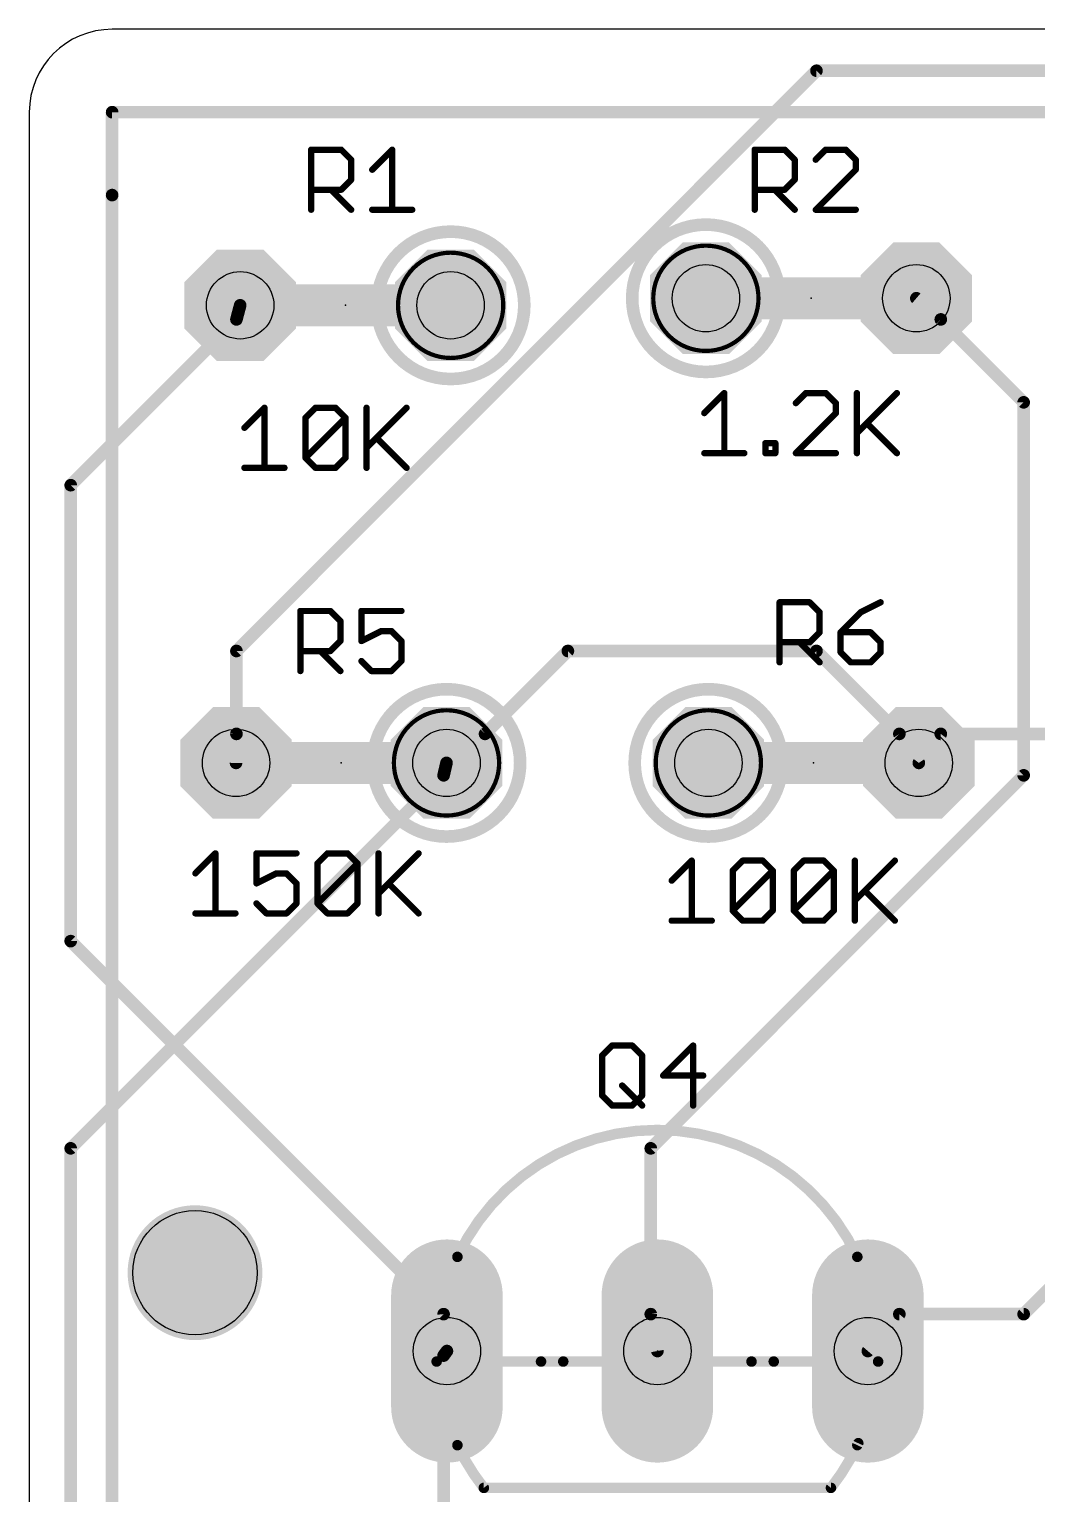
# Model space of a CAD drawing. Extents: x 0 to 63.2, y -3 to 36.
# Drawn here: x 0 to 12.16, y 12.33 to 30 of the extents above; entities that cross this region are included whole.
import ezdxf

# ---------------------------------------------------------------- set-up
doc = ezdxf.new("R2010")
doc.units = 0
for name, color, linetype in [('1', 22, 'CONTINUOUS'), ('16', 175, 'CONTINUOUS'), ('17', 82, 'CONTINUOUS'), ('20', 7, 'CONTINUOUS'), ('21', 253, 'CONTINUOUS'), ('23', 7, 'CONTINUOUS'), ('25', 253, 'CONTINUOUS'), ('29', 253, 'CONTINUOUS'), ('30', 253, 'CONTINUOUS'), ('44', 253, 'CONTINUOUS'), ('51', 253, 'CONTINUOUS')]:
    doc.layers.add(name, color=color, linetype=linetype)

# ---------------------------------------------------------------- blocks, each defined once
blk = doc.blocks.new('LONGP100')
at = {"const_width": 1}
blk.add_lwpolyline([(-0.5, 0), (0.5, 0)], dxfattribs=at)
at = {"const_width": 0.5}
for points in [[(-0.5, 0.25, 1), (-0.5, -0.25)], [(0.5, -0.25, 1), (0.5, 0.25)]]:
    blk.add_lwpolyline(points, format="xyb", dxfattribs=at)
blk = doc.blocks.new('OCTAGONP')
at = {"const_width": 0.5}
blk.add_lwpolyline([(-0.25, -0.1036), (-0.25, 0.1036), (-0.1036, 0.25), (0.1036, 0.25), (0.25, 0.1036), (0.25, -0.1036), (0.1036, -0.25), (-0.1036, -0.25), (-0.25, -0.1036), (-0.25, 0.1036)], dxfattribs=at)

msp = doc.modelspace()

# ---------------------------------------------------------------- linework, layer by layer
at = {"layer": '1', "const_width": 0.1524}
for points in [[(9.5, 29.5), (2.5, 22.5)], [(31, 29.5), (9.5, 29.5)], [(50, 29), (1, 29)], [(1, 29), (1, 1)], [(2.5, 26.5), (2.545, 26.67)], [(11, 26.5), (10.705, 26.755)], [(0.5, 24.5), (2.5, 26.5)], [(11, 26.5), (12, 25.5)], [(12, 25.5), (12, 21)], [(0.5, 19), (0.5, 24.5)], [(2.5, 22.5), (2.5, 21.5)], [(6.5, 22.5), (5.5, 21.5)], [(9.5, 22.5), (6.5, 22.5)], [(10.5, 21.5), (9.5, 22.5)], [(2.5, 21.5), (2.495, 21.15)], [(5.5, 21.5), (5.035, 21.15)], [(10.5, 21.5), (10.735, 21.15)], [(12, 21), (7.5, 16.5)], [(5, 14.5), (0.5, 19)], [(7.5, 16.5), (7.5, 14.5)], [(13.5, 16), (12, 14.5)], [(5, 14.5), (5.04, 14.055)], [(7.5, 14.5), (7.58, 14.055)], [(10.5, 14.5), (10.12, 14.055)], [(12, 14.5), (10.5, 14.5)], [(5, 14), (5.04, 14.055)], [(5, 2.5), (5, 14)]]:
    msp.add_lwpolyline(points, dxfattribs=at)
at = {"layer": '1', "const_width": 0.0762}
for points in [[(9.5, 29.5381, 1), (9.5, 29.4619)], [(9.5269, 29.4731, 1), (9.4731, 29.5269)], [(1, 29.0381, 1), (1, 28.9619)], [(1.0381, 29, 1), (0.9619, 29)], [(2.5818, 26.6603, 1), (2.5082, 26.6797)], [(10.7299, 26.7838, 1), (10.6801, 26.7262)], [(2.4632, 26.5097, 1), (2.5368, 26.4903)], [(2.5269, 26.4731, 1), (2.4731, 26.5269)], [(11.0269, 26.5269, 1), (10.9731, 26.4731)], [(10.9751, 26.4712, 1), (11.0249, 26.5288)], [(12.0381, 25.5, 1), (11.9619, 25.5)], [(11.9731, 25.4731, 1), (12.0269, 25.5269)], [(0.5381, 24.5, 1), (0.4619, 24.5)], [(0.4731, 24.5269, 1), (0.5269, 24.4731)], [(2.5381, 22.5, 1), (2.4619, 22.5)], [(2.4731, 22.5269, 1), (2.5269, 22.4731)], [(6.5, 22.5381, 1), (6.5, 22.4619)], [(6.5269, 22.4731, 1), (6.4731, 22.5269)], [(9.5269, 22.5269, 1), (9.4731, 22.4731)], [(9.5, 22.4619, 1), (9.5, 22.5381)], [(2.5381, 21.4995, 1), (2.4619, 21.5005)], [(5.4731, 21.5269, 1), (5.5269, 21.4731)], [(5.5229, 21.4696, 1), (5.4771, 21.5304)], [(10.5316, 21.5212, 1), (10.4684, 21.4788)], [(10.4731, 21.4731, 1), (10.5269, 21.5269)], [(2.4619, 21.5, 1), (2.5381, 21.5)], [(5.0121, 21.1804, 1), (5.0579, 21.1196)], [(10.7034, 21.1288, 1), (10.7666, 21.1712)], [(2.4569, 21.1505, 1), (2.5331, 21.1495)], [(11.9619, 21, 1), (12.0381, 21)], [(12.0269, 20.9731, 1), (11.9731, 21.0269)], [(0.4619, 19, 1), (0.5381, 19)], [(0.5269, 19.0269, 1), (0.4731, 18.9731)], [(7.5381, 16.5, 1), (7.4619, 16.5)], [(7.4731, 16.5269, 1), (7.5269, 16.4731)], [(5.0379, 14.5034, 1), (4.9621, 14.4966)], [(4.9731, 14.4731, 1), (5.0269, 14.5269)], [(7.5375, 14.5067, 1), (7.4625, 14.4933)], [(7.4619, 14.5, 1), (7.5381, 14.5)], [(10.5, 14.5381, 1), (10.5, 14.4619)], [(10.529, 14.4753, 1), (10.471, 14.5247)], [(11.9731, 14.5269, 1), (12.0269, 14.4731)], [(12, 14.4619, 1), (12, 14.5381)], [(5.0381, 14, 1), (4.9619, 14)], [(4.9692, 14.0224, 1), (5.0308, 13.9776)], [(5.0021, 14.0516, 1), (5.0779, 14.0584)], [(5.0708, 14.0326, 1), (5.0092, 14.0774)], [(7.5425, 14.0483, 1), (7.6175, 14.0617)], [(10.091, 14.0797, 1), (10.149, 14.0303)]]:
    msp.add_lwpolyline(points, format="xyb", dxfattribs=at)
at = {"layer": '16', "const_width": 0.1524}
for points in [[(50, 29), (1, 29)], [(1, 29), (1, 28)], [(1, 28), (1, 1)], [(11, 21.5), (10.735, 21.15)], [(12.5, 21.5), (11, 21.5)], [(5, 21), (5.035, 21.15)], [(5, 21), (0.5, 16.5)], [(0.5, 16.5), (0.5, 2)]]:
    msp.add_lwpolyline(points, dxfattribs=at)
at = {"layer": '16', "const_width": 0.0762}
for points in [[(1, 29.0381, 1), (1, 28.9619)], [(1.0381, 29, 1), (0.9619, 29)], [(1.0381, 28, 1), (0.9619, 28)], [(0.9619, 28, 1), (1.0381, 28)], [(11, 21.5381, 1), (11, 21.4619)], [(11.0304, 21.477, 1), (10.9696, 21.523)], [(5.0721, 21.1413, 1), (4.9979, 21.1587)], [(10.7046, 21.173, 1), (10.7654, 21.127)], [(4.9629, 21.0087, 1), (5.0371, 20.9913)], [(5.0269, 20.9731, 1), (4.9731, 21.0269)], [(0.5381, 16.5, 1), (0.4619, 16.5)], [(0.4731, 16.5269, 1), (0.5269, 16.4731)]]:
    msp.add_lwpolyline(points, format="xyb", dxfattribs=at)
at = {"layer": '20'}
for p, q in [((48, 30), (1, 30)), ((0, 29), (0, 1))]:
    msp.add_line(p, q, dxfattribs=at)
msp.add_circle((2, 15), 0.75, dxfattribs=at)
msp.add_arc((1, 29), 1, 90, 180, dxfattribs=at)
at = {"layer": '21'}
for points, const_width in [([(3.942, 26.67), (3.688, 26.67)], 0.508), ([(9.308, 26.755), (9.562, 26.755)], 0.508), ([(3.892, 21.15), (3.638, 21.15)], 0.508), ([(9.338, 21.15), (9.592, 21.15)], 0.508), ([(6.4441, 13.928), (6.1759, 13.928)], 0.127), ([(8.9841, 13.928), (8.7159, 13.928)], 0.127), ([(5.4855, 12.404), (9.6745, 12.404)], 0.127)]:
    msp.add_lwpolyline(points, dxfattribs=dict(at, const_width=const_width))
for points, const_width in [([(3.688, 26.797, 1), (3.688, 26.543)], 0.254), ([(3.942, 26.543, 1), (3.942, 26.797)], 0.254), ([(9.308, 26.882, 1), (9.308, 26.628)], 0.254), ([(9.562, 26.628, 1), (9.562, 26.882)], 0.254), ([(3.638, 21.277, 1), (3.638, 21.023)], 0.254), ([(3.892, 21.023, 1), (3.892, 21.277)], 0.254), ([(9.338, 21.277, 1), (9.338, 21.023)], 0.254), ([(9.592, 21.023, 1), (9.592, 21.277)], 0.254), ([(9.993, 15.1909, 0.6345), (5.167, 15.1909)], 0.127), ([(5.1383, 15.2044, 1), (5.1957, 15.1774)], 0.0635), ([(9.9643, 15.1774, 1), (10.0217, 15.2044)], 0.0635), ([(6.1759, 13.9598, 1), (6.1759, 13.8963)], 0.0635), ([(6.4441, 13.8963, 1), (6.4441, 13.9598)], 0.0635), ([(8.7159, 13.9598, 1), (8.7159, 13.8963)], 0.0635), ([(8.9841, 13.8963, 1), (8.9841, 13.9598)], 0.0635), ([(5.167, 12.9191, 0.057), (5.4855, 12.404)], 0.127), ([(5.1957, 12.9326, 1), (5.1383, 12.9056)], 0.0635), ([(9.6745, 12.404, 0.0595), (10.0042, 12.9432)], 0.127), ([(10.0331, 12.93, 1), (9.9753, 12.9564)], 0.0635), ([(5.4855, 12.4358, 1), (5.4855, 12.3722)], 0.0635), ([(5.4606, 12.3843, 1), (5.5104, 12.4237)], 0.0635), ([(9.6496, 12.4237, 1), (9.6994, 12.3843)], 0.0635), ([(9.6745, 12.3722, 1), (9.6745, 12.4358)], 0.0635)]:
    msp.add_lwpolyline(points, format="xyb", dxfattribs=dict(at, const_width=const_width))
at = {"layer": '23'}
for p in [(9.435, 26.755), (3.815, 26.67), (3.765, 21.15), (9.465, 21.15), (7.58, 14.055)]:
    msp.add_point(p, dxfattribs=at)
at = {"layer": '25', "const_width": 0.0381}
for points in [[(3.4017, 28.5666, 1), (3.4017, 28.5285)], [(3.4207, 28.5475, 1), (3.3826, 28.5475)], [(3.7774, 28.561, 1), (3.7504, 28.534)], [(3.7639, 28.5285, 1), (3.7639, 28.5666)], [(3.9037, 28.4268, 1), (3.8656, 28.4268)], [(3.8712, 28.4133, 1), (3.8981, 28.4403)], [(4.3989, 28.5475, 1), (4.3608, 28.5475)], [(4.3933, 28.534, 1), (4.3663, 28.561)], [(8.7545, 28.5666, 1), (8.7545, 28.5285)], [(8.7736, 28.5475, 1), (8.7355, 28.5475)], [(9.1302, 28.561, 1), (9.1032, 28.534)], [(9.1167, 28.5285, 1), (9.1167, 28.5666)], [(9.2565, 28.4268, 1), (9.2184, 28.4268)], [(9.224, 28.4133, 1), (9.2509, 28.4403)], [(9.4777, 28.4403, 1), (9.5046, 28.4133)], [(9.6119, 28.5666, 1), (9.6119, 28.5285)], [(9.6253, 28.534, 1), (9.5984, 28.561)], [(9.8668, 28.561, 1), (9.8399, 28.534)], [(9.8533, 28.5285, 1), (9.8533, 28.5666)], [(9.9931, 28.4268, 1), (9.955, 28.4268)], [(9.9606, 28.4133, 1), (9.9875, 28.4403)], [(4.1249, 28.3195, 1), (4.1518, 28.2926)], [(9.955, 28.306, 1), (9.9931, 28.306)], [(9.9875, 28.2926, 1), (9.9606, 28.3195)], [(3.4017, 28.0836, 1), (3.4017, 28.0455)], [(3.6566, 28.078, 1), (3.6297, 28.0511)], [(3.7504, 28.078, 1), (3.7774, 28.0511)], [(3.7639, 28.0455, 1), (3.7639, 28.0836)], [(3.8656, 28.1853, 1), (3.9037, 28.1853)], [(3.8981, 28.1718, 1), (3.8712, 28.1988)], [(8.7545, 28.0836, 1), (8.7545, 28.0455)], [(9.0094, 28.078, 1), (8.9825, 28.0511)], [(9.1032, 28.078, 1), (9.1302, 28.0511)], [(9.1167, 28.0455, 1), (9.1167, 28.0836)], [(9.2184, 28.1853, 1), (9.2565, 28.1853)], [(9.2509, 28.1718, 1), (9.224, 28.1988)], [(3.3826, 27.8231, 1), (3.4207, 27.8231)], [(3.8712, 27.8096, 1), (3.8981, 27.8366)], [(4.1383, 27.8422, 1), (4.1383, 27.8041)], [(4.3608, 27.8231, 1), (4.3989, 27.8231)], [(4.6213, 27.8041, 1), (4.6213, 27.8422)], [(8.7355, 27.8231, 1), (8.7736, 27.8231)], [(9.224, 27.8096, 1), (9.2509, 27.8366)], [(9.4911, 27.8422, 1), (9.4911, 27.8041)], [(9.4777, 27.8366, 1), (9.5046, 27.8096)], [(9.9741, 27.8041, 1), (9.9741, 27.8422)], [(8.4068, 25.6111, 1), (8.3687, 25.6111)], [(8.4012, 25.5976, 1), (8.3743, 25.6246)], [(9.372, 25.6302, 1), (9.372, 25.5921)], [(9.3854, 25.5976, 1), (9.3585, 25.6246)], [(9.6269, 25.6246, 1), (9.6, 25.5976)], [(9.6134, 25.5921, 1), (9.6134, 25.6302)], [(10.0069, 25.6111, 1), (9.9688, 25.6111)], [(10.4843, 25.5976, 1), (10.4573, 25.6246)], [(2.8573, 25.4339, 1), (2.8192, 25.4339)], [(2.8518, 25.4204, 1), (2.8248, 25.4474)], [(3.4542, 25.453, 1), (3.4542, 25.4149)], [(3.4676, 25.4204, 1), (3.4407, 25.4474)], [(3.7091, 25.4474, 1), (3.6822, 25.4204)], [(3.6957, 25.4149, 1), (3.6957, 25.453)], [(4.0891, 25.4339, 1), (4.051, 25.4339)], [(4.5665, 25.4204, 1), (4.5395, 25.4474)], [(9.2378, 25.5039, 1), (9.2647, 25.4769)], [(9.7532, 25.4904, 1), (9.7151, 25.4904)], [(9.7207, 25.4769, 1), (9.7477, 25.5039)], [(3.32, 25.3267, 1), (3.3469, 25.2997)], [(3.3525, 25.3132, 1), (3.3144, 25.3132)], [(3.8354, 25.3132, 1), (3.7973, 25.3132)], [(3.8299, 25.2997, 1), (3.8029, 25.3267)], [(3.8029, 25.2997, 1), (3.8299, 25.3267)], [(8.1328, 25.3831, 1), (8.1598, 25.3562)], [(9.7151, 25.3696, 1), (9.7532, 25.3696)], [(9.7477, 25.3562, 1), (9.7207, 25.3831)], [(10.1221, 25.2624, 1), (10.0951, 25.2354)], [(2.5833, 25.2059, 1), (2.6103, 25.179)], [(4.2043, 25.0852, 1), (4.1773, 25.0582)], [(9.9744, 25.1416, 1), (10.0013, 25.1147)], [(4.0566, 24.9644, 1), (4.0835, 24.9375)], [(8.1463, 24.9058, 1), (8.1463, 24.8677)], [(8.6292, 24.8677, 1), (8.6292, 24.9058)], [(8.902, 25.0074, 1), (8.8639, 25.0074)], [(8.8829, 25.0265, 1), (8.8829, 24.9884)], [(8.8829, 24.9058, 1), (8.8829, 24.8677)], [(9.0227, 25.0074, 1), (8.9846, 25.0074)], [(9.0037, 24.9884, 1), (9.0037, 25.0265)], [(9.0037, 24.8677, 1), (9.0037, 24.9058)], [(9.2512, 24.9058, 1), (9.2512, 24.8677)], [(9.2378, 24.9002, 1), (9.2647, 24.8732)], [(9.7342, 24.8677, 1), (9.7342, 24.9058)], [(10.4573, 24.8732, 1), (10.4843, 24.9002)], [(2.5968, 24.7286, 1), (2.5968, 24.6905)], [(3.0798, 24.6905, 1), (3.0798, 24.7286)], [(3.3469, 24.8437, 1), (3.32, 24.8168)], [(3.32, 24.8437, 1), (3.3469, 24.8168)], [(3.3144, 24.8302, 1), (3.3525, 24.8302)], [(3.4542, 24.7286, 1), (3.4542, 24.6905)], [(3.4407, 24.696, 1), (3.4676, 24.723)], [(3.6822, 24.723, 1), (3.7091, 24.696)], [(3.6957, 24.6905, 1), (3.6957, 24.7286)], [(3.7973, 24.8302, 1), (3.8354, 24.8302)], [(3.8299, 24.8168, 1), (3.8029, 24.8437)], [(4.5395, 24.696, 1), (4.5665, 24.723)], [(8.3687, 24.8867, 1), (8.4068, 24.8867)], [(8.8639, 24.8867, 1), (8.902, 24.8867)], [(8.9846, 24.8867, 1), (9.0227, 24.8867)], [(9.9688, 24.8867, 1), (10.0069, 24.8867)], [(2.8192, 24.7095, 1), (2.8573, 24.7095)], [(4.051, 24.7095, 1), (4.0891, 24.7095)], [(3.2908, 22.9825, 1), (3.2527, 22.9825)], [(3.2717, 23.0016, 1), (3.2717, 22.9635)], [(3.6474, 22.996, 1), (3.6204, 22.969)], [(3.6339, 22.9635, 1), (3.6339, 23.0016)], [(4.0083, 23.0016, 1), (4.0083, 22.9635)], [(4.0274, 22.9825, 1), (3.9893, 22.9825)], [(4.4913, 22.9635, 1), (4.4913, 23.0016)], [(9.0545, 23.1066, 1), (9.0545, 23.0685)], [(9.0736, 23.0875, 1), (9.0355, 23.0875)], [(9.4302, 23.101, 1), (9.4032, 23.074)], [(9.4167, 23.0685, 1), (9.4167, 23.1066)], [(9.5565, 22.9668, 1), (9.5184, 22.9668)], [(9.524, 22.9533, 1), (9.5509, 22.9803)], [(10.0241, 22.9838, 1), (10.0411, 22.9497)], [(10.0461, 22.9533, 1), (10.0191, 22.9803)], [(10.2826, 23.0705, 1), (10.2656, 23.1046)], [(3.7737, 22.8618, 1), (3.7356, 22.8618)], [(3.7412, 22.8483, 1), (3.7681, 22.8753)], [(3.7356, 22.6203, 1), (3.7737, 22.6203)], [(3.7681, 22.6068, 1), (3.7412, 22.6338)], [(3.9998, 22.6373, 1), (4.0168, 22.6033)], [(3.9893, 22.6203, 1), (4.0274, 22.6203)], [(4.2498, 22.7601, 1), (4.2498, 22.722)], [(4.2583, 22.724, 1), (4.2413, 22.7581)], [(4.384, 22.7545, 1), (4.3571, 22.7276)], [(4.3705, 22.722, 1), (4.3705, 22.7601)], [(4.5103, 22.6203, 1), (4.4722, 22.6203)], [(4.4778, 22.6068, 1), (4.5047, 22.6338)], [(9.0545, 22.6236, 1), (9.0545, 22.5855)], [(9.3094, 22.618, 1), (9.2825, 22.5911)], [(9.4032, 22.618, 1), (9.4302, 22.5911)], [(9.4167, 22.5855, 1), (9.4167, 22.6236)], [(9.5184, 22.7253, 1), (9.5565, 22.7253)], [(9.5509, 22.7118, 1), (9.524, 22.7388)], [(9.8102, 22.7253, 1), (9.7721, 22.7253)], [(9.7911, 22.7444, 1), (9.7911, 22.7063)], [(9.7777, 22.7388, 1), (9.8046, 22.7118)], [(10.1668, 22.7388, 1), (10.1399, 22.7118)], [(10.1533, 22.7063, 1), (10.1533, 22.7444)], [(10.2931, 22.6046, 1), (10.255, 22.6046)], [(10.2606, 22.5911, 1), (10.2875, 22.618)], [(3.2717, 22.5186, 1), (3.2717, 22.4805)], [(3.5266, 22.513, 1), (3.4997, 22.4861)], [(3.6204, 22.513, 1), (3.6474, 22.4861)], [(3.6339, 22.4805, 1), (3.6339, 22.5186)], [(9.7721, 22.4838, 1), (9.8102, 22.4838)], [(9.8046, 22.4973, 1), (9.7777, 22.4704)], [(10.255, 22.4838, 1), (10.2931, 22.4838)], [(10.2875, 22.4704, 1), (10.2606, 22.4973)], [(3.2527, 22.2581, 1), (3.2908, 22.2581)], [(3.7412, 22.2446, 1), (3.7681, 22.2716)], [(4.0218, 22.3923, 1), (3.9949, 22.3654)], [(4.1291, 22.2772, 1), (4.1291, 22.2391)], [(4.1156, 22.2446, 1), (4.1425, 22.2716)], [(4.3571, 22.2716, 1), (4.384, 22.2446)], [(4.3705, 22.2391, 1), (4.3705, 22.2772)], [(4.4722, 22.3788, 1), (4.5103, 22.3788)], [(4.5047, 22.3654, 1), (4.4778, 22.3923)], [(9.0355, 22.3631, 1), (9.0736, 22.3631)], [(9.524, 22.3496, 1), (9.5509, 22.3766)], [(9.9119, 22.3821, 1), (9.9119, 22.344)], [(9.8984, 22.3496, 1), (9.9253, 22.3766)], [(10.1399, 22.3766, 1), (10.1668, 22.3496)], [(10.1533, 22.344, 1), (10.1533, 22.3821)], [(2.2657, 20.0589, 1), (2.2276, 20.0589)], [(2.2601, 20.0454, 1), (2.2332, 20.0724)], [(2.7418, 20.078, 1), (2.7418, 20.0399)], [(2.7609, 20.0589, 1), (2.7228, 20.0589)], [(3.2248, 20.0399, 1), (3.2248, 20.078)], [(3.465, 19.9517, 1), (3.4919, 19.9247)], [(3.4975, 19.9382, 1), (3.4594, 19.9382)], [(3.5992, 20.078, 1), (3.5992, 20.0399)], [(3.6126, 20.0454, 1), (3.5857, 20.0724)], [(3.8541, 20.0724, 1), (3.8272, 20.0454)], [(3.8407, 20.0399, 1), (3.8407, 20.078)], [(3.9804, 19.9382, 1), (3.9423, 19.9382)], [(3.9749, 19.9247, 1), (3.9479, 19.9517)], [(3.9479, 19.9247, 1), (3.9749, 19.9517)], [(4.2341, 20.0589, 1), (4.196, 20.0589)], [(4.7115, 20.0454, 1), (4.6845, 20.0724)], [(8.0135, 19.9711, 1), (7.9754, 19.9711)], [(8.0079, 19.9576, 1), (7.981, 19.9846)], [(8.6103, 19.9902, 1), (8.6103, 19.9521)], [(8.6238, 19.9576, 1), (8.5969, 19.9846)], [(8.8653, 19.9846, 1), (8.8384, 19.9576)], [(8.8518, 19.9521, 1), (8.8518, 19.9902)], [(9.347, 19.9902, 1), (9.347, 19.9521)], [(9.3604, 19.9576, 1), (9.3335, 19.9846)], [(9.6019, 19.9846, 1), (9.575, 19.9576)], [(9.5884, 19.9521, 1), (9.5884, 19.9902)], [(9.9819, 19.9711, 1), (9.9438, 19.9711)], [(10.4593, 19.9576, 1), (10.4323, 19.9846)], [(1.9917, 19.8309, 1), (2.0187, 19.804)], [(2.9833, 19.8365, 1), (2.9833, 19.7984)], [(2.9918, 19.8004, 1), (2.9748, 19.8345)], [(3.1175, 19.8309, 1), (3.0906, 19.804)], [(3.104, 19.7984, 1), (3.104, 19.8365)], [(8.5087, 19.8504, 1), (8.4706, 19.8504)], [(8.4761, 19.8639, 1), (8.5031, 19.8369)], [(8.9916, 19.8504, 1), (8.9535, 19.8504)], [(8.986, 19.8369, 1), (8.9591, 19.8639)], [(8.9591, 19.8369, 1), (8.986, 19.8639)], [(9.2128, 19.8639, 1), (9.2397, 19.8369)], [(9.2453, 19.8504, 1), (9.2072, 19.8504)], [(9.7282, 19.8504, 1), (9.6901, 19.8504)], [(9.7227, 19.8369, 1), (9.6957, 19.8639)], [(9.6957, 19.8369, 1), (9.7227, 19.8639)], [(2.7333, 19.7137, 1), (2.7503, 19.6797)], [(2.7228, 19.6967, 1), (2.7609, 19.6967)], [(3.2438, 19.6967, 1), (3.2057, 19.6967)], [(3.2113, 19.6832, 1), (3.2382, 19.7102)], [(4.3493, 19.7102, 1), (4.3223, 19.6832)], [(7.7395, 19.7431, 1), (7.7665, 19.7162)], [(10.0971, 19.6224, 1), (10.0701, 19.5954)], [(2.7553, 19.4687, 1), (2.7283, 19.4418)], [(3.2057, 19.4552, 1), (3.2438, 19.4552)], [(3.2382, 19.4418, 1), (3.2113, 19.4687)], [(3.4919, 19.4687, 1), (3.465, 19.4418)], [(3.465, 19.4687, 1), (3.4919, 19.4418)], [(3.4594, 19.4552, 1), (3.4975, 19.4552)], [(3.9423, 19.4552, 1), (3.9804, 19.4552)], [(3.9749, 19.4418, 1), (3.9479, 19.4687)], [(4.2016, 19.5894, 1), (4.2285, 19.5625)], [(9.9494, 19.5016, 1), (9.9763, 19.4747)], [(2.0052, 19.3536, 1), (2.0052, 19.3155)], [(2.2276, 19.3345, 1), (2.2657, 19.3345)], [(2.4881, 19.3155, 1), (2.4881, 19.3536)], [(2.8625, 19.3536, 1), (2.8625, 19.3155)], [(2.8491, 19.321, 1), (2.876, 19.348)], [(3.0906, 19.348, 1), (3.1175, 19.321)], [(3.104, 19.3155, 1), (3.104, 19.3536)], [(3.5992, 19.3536, 1), (3.5992, 19.3155)], [(3.5857, 19.321, 1), (3.6126, 19.348)], [(3.8272, 19.348, 1), (3.8541, 19.321)], [(3.8407, 19.3155, 1), (3.8407, 19.3536)], [(4.196, 19.3345, 1), (4.2341, 19.3345)], [(4.6845, 19.321, 1), (4.7115, 19.348)], [(7.753, 19.2658, 1), (7.753, 19.2277)], [(7.9754, 19.2467, 1), (8.0135, 19.2467)], [(8.2359, 19.2277, 1), (8.2359, 19.2658)], [(8.5031, 19.3809, 1), (8.4761, 19.354)], [(8.4761, 19.3809, 1), (8.5031, 19.354)], [(8.4706, 19.3674, 1), (8.5087, 19.3674)], [(8.6103, 19.2658, 1), (8.6103, 19.2277)], [(8.5969, 19.2332, 1), (8.6238, 19.2602)], [(8.8384, 19.2602, 1), (8.8653, 19.2332)], [(8.8518, 19.2277, 1), (8.8518, 19.2658)], [(8.9535, 19.3674, 1), (8.9916, 19.3674)], [(8.986, 19.354, 1), (8.9591, 19.3809)], [(9.2397, 19.3809, 1), (9.2128, 19.354)], [(9.2128, 19.3809, 1), (9.2397, 19.354)], [(9.2072, 19.3674, 1), (9.2453, 19.3674)], [(9.347, 19.2658, 1), (9.347, 19.2277)], [(9.3335, 19.2332, 1), (9.3604, 19.2602)], [(9.575, 19.2602, 1), (9.6019, 19.2332)], [(9.5884, 19.2277, 1), (9.5884, 19.2658)], [(9.6901, 19.3674, 1), (9.7282, 19.3674)], [(9.7227, 19.354, 1), (9.6957, 19.3809)], [(9.9438, 19.2467, 1), (9.9819, 19.2467)], [(10.4323, 19.2332, 1), (10.4593, 19.2602)], [(7.0338, 17.7596, 1), (7.0338, 17.7215)], [(7.0473, 17.727, 1), (7.0204, 17.754)], [(7.2888, 17.754, 1), (7.2618, 17.727)], [(7.2753, 17.7215, 1), (7.2753, 17.7596)], [(8.031, 17.7405, 1), (7.9929, 17.7405)], [(8.0254, 17.727, 1), (7.9985, 17.754)], [(6.9322, 17.6198, 1), (6.8941, 17.6198)], [(6.8996, 17.6333, 1), (6.9266, 17.6063)], [(7.4151, 17.6198, 1), (7.377, 17.6198)], [(7.3826, 17.6063, 1), (7.4095, 17.6333)], [(7.6497, 17.3974, 1), (7.6497, 17.3593)], [(7.6363, 17.3918, 1), (7.6632, 17.3648)], [(8.1327, 17.3593, 1), (8.1327, 17.3974)], [(6.9266, 17.1503, 1), (6.8996, 17.1234)], [(6.8941, 17.1368, 1), (6.9322, 17.1368)], [(7.168, 17.271, 1), (7.1411, 17.2441)], [(7.377, 17.1368, 1), (7.4151, 17.1368)], [(7.4095, 17.1234, 1), (7.3826, 17.1503)], [(7.0338, 17.0352, 1), (7.0338, 16.9971)], [(7.0204, 17.0026, 1), (7.0473, 17.0296)], [(7.2618, 17.0296, 1), (7.2888, 17.0026)], [(7.2753, 16.9971, 1), (7.2753, 17.0352)], [(7.3826, 17.0026, 1), (7.4095, 17.0296)], [(7.9929, 17.0161, 1), (8.031, 17.0161)]]:
    msp.add_lwpolyline(points, format="xyb", dxfattribs=at)
at = {"layer": '25', "const_width": 0.0762}
for points in [[(3.4017, 27.8231), (3.4017, 28.5475)], [(3.4017, 28.5475), (3.7639, 28.5475)], [(3.7639, 28.5475), (3.8846, 28.4268)], [(3.8846, 28.4268), (3.8846, 28.1853)], [(4.1383, 28.306), (4.3798, 28.5475)], [(4.3798, 28.5475), (4.3798, 27.8231)], [(8.7545, 27.8231), (8.7545, 28.5475)], [(8.7545, 28.5475), (9.1167, 28.5475)], [(9.1167, 28.5475), (9.2374, 28.4268)], [(9.2374, 28.4268), (9.2374, 28.1853)], [(9.6119, 28.5475), (9.4911, 28.4268)], [(9.8533, 28.5475), (9.6119, 28.5475)], [(9.9741, 28.4268), (9.8533, 28.5475)], [(9.9741, 28.306), (9.9741, 28.4268)], [(9.4911, 27.8231), (9.9741, 28.306)], [(3.7639, 28.0646), (3.4017, 28.0646)], [(3.6432, 28.0646), (3.8846, 27.8231)], [(3.8846, 28.1853), (3.7639, 28.0646)], [(9.1167, 28.0646), (8.7545, 28.0646)], [(8.996, 28.0646), (9.2374, 27.8231)], [(9.2374, 28.1853), (9.1167, 28.0646)], [(4.1383, 27.8231), (4.6213, 27.8231)], [(9.9741, 27.8231), (9.4911, 27.8231)], [(8.1463, 25.3696), (8.3878, 25.6111)], [(8.3878, 25.6111), (8.3878, 24.8867)], [(9.372, 25.6111), (9.2512, 25.4904)], [(9.6134, 25.6111), (9.372, 25.6111)], [(9.7342, 25.4904), (9.6134, 25.6111)], [(9.9879, 25.6111), (9.9879, 24.8867)], [(9.9879, 25.1282), (10.4708, 25.6111)], [(2.5968, 25.1924), (2.8383, 25.4339)], [(2.8383, 25.4339), (2.8383, 24.7095)], [(3.3334, 25.3132), (3.4542, 25.4339)], [(3.4542, 25.4339), (3.6957, 25.4339)], [(3.6957, 25.4339), (3.8164, 25.3132)], [(4.0701, 25.4339), (4.0701, 24.7095)], [(4.0701, 24.951), (4.553, 25.4339)], [(9.7342, 25.3696), (9.7342, 25.4904)], [(3.3334, 24.8302), (3.3334, 25.3132)], [(3.3334, 24.8302), (3.8164, 25.3132)], [(3.8164, 25.3132), (3.8164, 24.8302)], [(9.2512, 24.8867), (9.7342, 25.3696)], [(10.1086, 25.2489), (10.4708, 24.8867)], [(4.1908, 25.0717), (4.553, 24.7095)], [(8.1463, 24.8867), (8.6292, 24.8867)], [(8.8829, 24.8867), (8.8829, 25.0074)], [(8.8829, 25.0074), (9.0037, 25.0074)], [(9.0037, 24.8867), (8.8829, 24.8867)], [(9.0037, 25.0074), (9.0037, 24.8867)], [(9.7342, 24.8867), (9.2512, 24.8867)], [(2.5968, 24.7095), (3.0798, 24.7095)], [(3.4542, 24.7095), (3.3334, 24.8302)], [(3.6957, 24.7095), (3.4542, 24.7095)], [(3.8164, 24.8302), (3.6957, 24.7095)], [(3.2717, 22.2581), (3.2717, 22.9825)], [(3.2717, 22.9825), (3.6339, 22.9825)], [(3.6339, 22.9825), (3.7546, 22.8618)], [(4.4913, 22.9825), (4.0083, 22.9825)], [(4.0083, 22.9825), (4.0083, 22.6203)], [(9.0545, 22.3631), (9.0545, 23.0875)], [(9.0545, 23.0875), (9.4167, 23.0875)], [(9.4167, 23.0875), (9.5374, 22.9668)], [(9.5374, 22.9668), (9.5374, 22.7253)], [(10.0326, 22.9668), (9.7911, 22.7253)], [(10.2741, 23.0875), (10.0326, 22.9668)], [(3.7546, 22.8618), (3.7546, 22.6203)], [(3.7546, 22.6203), (3.6339, 22.4996)], [(4.0083, 22.6203), (4.2498, 22.741)], [(4.2498, 22.741), (4.3705, 22.741)], [(4.3705, 22.741), (4.4913, 22.6203)], [(4.4913, 22.6203), (4.4913, 22.3788)], [(9.4167, 22.6046), (9.0545, 22.6046)], [(9.296, 22.6046), (9.5374, 22.3631)], [(9.5374, 22.7253), (9.4167, 22.6046)], [(9.7911, 22.7253), (9.7911, 22.4838)], [(10.1533, 22.7253), (9.7911, 22.7253)], [(10.2741, 22.6046), (10.1533, 22.7253)], [(10.2741, 22.4838), (10.2741, 22.6046)], [(3.6339, 22.4996), (3.2717, 22.4996)], [(3.5132, 22.4996), (3.7546, 22.2581)], [(9.7911, 22.4838), (9.9119, 22.3631)], [(10.1533, 22.3631), (10.2741, 22.4838)], [(4.1291, 22.2581), (4.0083, 22.3788)], [(4.3705, 22.2581), (4.1291, 22.2581)], [(4.4913, 22.3788), (4.3705, 22.2581)], [(9.9119, 22.3631), (10.1533, 22.3631)], [(2.0052, 19.8174), (2.2467, 20.0589)], [(2.2467, 20.0589), (2.2467, 19.3345)], [(3.2248, 20.0589), (2.7418, 20.0589)], [(2.7418, 20.0589), (2.7418, 19.6967)], [(3.4784, 19.9382), (3.5992, 20.0589)], [(3.4784, 19.4552), (3.4784, 19.9382)], [(3.4784, 19.4552), (3.9614, 19.9382)], [(3.5992, 20.0589), (3.8407, 20.0589)], [(3.8407, 20.0589), (3.9614, 19.9382)], [(3.9614, 19.9382), (3.9614, 19.4552)], [(4.2151, 20.0589), (4.2151, 19.3345)], [(4.2151, 19.576), (4.698, 20.0589)], [(7.753, 19.7296), (7.9945, 19.9711)], [(7.9945, 19.9711), (7.9945, 19.2467)], [(8.4896, 19.8504), (8.6103, 19.9711)], [(8.6103, 19.9711), (8.8518, 19.9711)], [(8.8518, 19.9711), (8.9726, 19.8504)], [(9.2262, 19.8504), (9.347, 19.9711)], [(9.347, 19.9711), (9.5884, 19.9711)], [(9.5884, 19.9711), (9.7092, 19.8504)], [(9.9629, 19.9711), (9.9629, 19.2467)], [(9.9629, 19.4882), (10.4458, 19.9711)], [(2.7418, 19.6967), (2.9833, 19.8174)], [(2.9833, 19.8174), (3.104, 19.8174)], [(3.104, 19.8174), (3.2248, 19.6967)], [(8.4896, 19.3674), (8.4896, 19.8504)], [(8.4896, 19.3674), (8.9726, 19.8504)], [(8.9726, 19.8504), (8.9726, 19.3674)], [(9.2262, 19.3674), (9.2262, 19.8504)], [(9.2262, 19.3674), (9.7092, 19.8504)], [(9.7092, 19.8504), (9.7092, 19.3674)], [(3.2248, 19.6967), (3.2248, 19.4552)], [(4.3358, 19.6967), (4.698, 19.3345)], [(10.0836, 19.6089), (10.4458, 19.2467)], [(2.8625, 19.3345), (2.7418, 19.4552)], [(3.2248, 19.4552), (3.104, 19.3345)], [(3.5992, 19.3345), (3.4784, 19.4552)], [(3.9614, 19.4552), (3.8407, 19.3345)], [(2.0052, 19.3345), (2.4881, 19.3345)], [(3.104, 19.3345), (2.8625, 19.3345)], [(3.8407, 19.3345), (3.5992, 19.3345)], [(7.753, 19.2467), (8.2359, 19.2467)], [(8.6103, 19.2467), (8.4896, 19.3674)], [(8.8518, 19.2467), (8.6103, 19.2467)], [(8.9726, 19.3674), (8.8518, 19.2467)], [(9.347, 19.2467), (9.2262, 19.3674)], [(9.5884, 19.2467), (9.347, 19.2467)], [(9.7092, 19.3674), (9.5884, 19.2467)], [(6.9131, 17.6198), (7.0338, 17.7405)], [(7.0338, 17.7405), (7.2753, 17.7405)], [(7.2753, 17.7405), (7.396, 17.6198)], [(8.0119, 17.7405), (7.6497, 17.3783)], [(8.0119, 17.0161), (8.0119, 17.7405)], [(6.9131, 17.1368), (6.9131, 17.6198)], [(7.396, 17.6198), (7.396, 17.1368)], [(7.6497, 17.3783), (8.1327, 17.3783)], [(7.0338, 17.0161), (6.9131, 17.1368)], [(7.1546, 17.2576), (7.396, 17.0161)], [(7.396, 17.1368), (7.2753, 17.0161)], [(7.2753, 17.0161), (7.0338, 17.0161)]]:
    msp.add_lwpolyline(points, dxfattribs=at)
at = {"layer": '29', "const_width": 0.8135}
msp.add_lwpolyline([(2, 14.5932, 1), (2, 15.4068, 1), (2, 14.5932)], format="xyb", dxfattribs=at)
at = {"layer": '30', "const_width": 0.8135}
msp.add_lwpolyline([(2, 14.5932, 1), (2, 15.4068, 1), (2, 14.5932)], format="xyb", dxfattribs=at)
at = {"layer": '44'}
for centre in [(2.545, 26.67), (5.085, 26.67), (8.165, 26.755), (10.705, 26.755), (2.495, 21.15), (5.035, 21.15), (8.195, 21.15), (10.735, 21.15), (5.04, 14.055), (7.58, 14.055), (10.12, 14.055)]:
    msp.add_circle(centre, 0.4064, dxfattribs=at)
at = {"layer": '51'}
for points, const_width in [([(5.085, 25.781, 1), (5.085, 27.559, 1), (5.085, 25.781)], 0.1524), ([(8.165, 25.866, 1), (8.165, 27.644, 1), (8.165, 25.866)], 0.1524), ([(8.165, 26.12, 1), (8.165, 27.39, 1), (8.165, 26.12)], 0.0508), ([(5.085, 26.035, 1), (5.085, 27.305, 1), (5.085, 26.035)], 0.0508), ([(2.545, 26.797, 1), (2.545, 26.543)], 0.254), ([(5.085, 26.543, 1), (5.085, 26.797)], 0.254), ([(8.165, 26.882, 1), (8.165, 26.628)], 0.254), ([(10.705, 26.628, 1), (10.705, 26.882)], 0.254), ([(5.035, 20.261, 1), (5.035, 22.039, 1), (5.035, 20.261)], 0.1524), ([(8.195, 20.261, 1), (8.195, 22.039, 1), (8.195, 20.261)], 0.1524), ([(5.035, 20.515, 1), (5.035, 21.785, 1), (5.035, 20.515)], 0.0508), ([(8.195, 20.515, 1), (8.195, 21.785, 1), (8.195, 20.515)], 0.0508), ([(2.495, 21.277, 1), (2.495, 21.023)], 0.254), ([(5.035, 21.023, 1), (5.035, 21.277)], 0.254), ([(8.195, 21.277, 1), (8.195, 21.023)], 0.254), ([(10.735, 21.023, 1), (10.735, 21.277)], 0.254), ([(5.167, 15.1909, 0.1225), (4.916, 13.928)], 0.127), ([(5.1957, 15.1774, 1), (5.1383, 15.2044)], 0.0635), ([(10.244, 13.928, 0.1225), (9.993, 15.1909)], 0.127), ([(10.0217, 15.2044, 1), (9.9643, 15.1774)], 0.0635), ([(4.916, 13.928, 0.0984), (5.167, 12.9191)], 0.127), ([(4.9477, 13.9295, 1), (4.8843, 13.9265)], 0.0635), ([(4.916, 13.9598, 1), (4.916, 13.8963)], 0.0635), ([(4.8843, 13.9265, 1), (4.9477, 13.9295)], 0.0635), ([(6.1759, 13.8963, 1), (6.1759, 13.9598)], 0.0635), ([(6.4441, 13.9598, 1), (6.4441, 13.8963)], 0.0635), ([(8.7159, 13.8963, 1), (8.7159, 13.9598)], 0.0635), ([(8.9841, 13.9598, 1), (8.9841, 13.8963)], 0.0635), ([(9.993, 12.9191, 0.0984), (10.244, 13.928)], 0.127), ([(10.2757, 13.9265, 1), (10.2123, 13.9295)], 0.0635), ([(10.2123, 13.9295, 1), (10.2757, 13.9265)], 0.0635), ([(10.244, 13.8963, 1), (10.244, 13.9598)], 0.0635), ([(5.1383, 12.9056, 1), (5.1957, 12.9326)], 0.0635), ([(9.9643, 12.9326, 1), (10.0217, 12.9056)], 0.0635)]:
    msp.add_lwpolyline(points, format="xyb", dxfattribs=dict(at, const_width=const_width))
for points, const_width in [([(5.085, 26.67), (2.545, 26.67)], 0.508), ([(8.165, 26.755), (10.705, 26.755)], 0.508), ([(5.035, 21.15), (2.495, 21.15)], 0.508), ([(8.195, 21.15), (10.735, 21.15)], 0.508), ([(6.1759, 13.928), (4.916, 13.928)], 0.127), ([(8.7159, 13.928), (6.4441, 13.928)], 0.127), ([(10.244, 13.928), (8.9841, 13.928)], 0.127)]:
    msp.add_lwpolyline(points, dxfattribs=dict(at, const_width=const_width))

# ---------------------------------------------------------------- block references
at = {"layer": '17', "xscale": 1.2192, "yscale": 1.2192}
for name, p, rotation in [('OCTAGONP', (2.545, 26.67), 180), ('OCTAGONP', (2.545, 26.67), 180), ('OCTAGONP', (5.085, 26.67), 180), ('OCTAGONP', (5.085, 26.67), 180), ('OCTAGONP', (2.495, 21.15), 180), ('OCTAGONP', (2.495, 21.15), 180), ('OCTAGONP', (5.035, 21.15), 180), ('OCTAGONP', (5.035, 21.15), 180), ('LONGP100', (5.04, 14.055), 90), ('LONGP100', (5.04, 14.055), 90), ('LONGP100', (7.58, 14.055), 90), ('LONGP100', (7.58, 14.055), 90), ('LONGP100', (10.12, 14.055), 90), ('LONGP100', (10.12, 14.055), 90)]:
    msp.add_blockref(name, p, dxfattribs=dict(at, rotation=rotation))
for p in [(8.165, 26.755), (8.165, 26.755), (10.705, 26.755), (10.705, 26.755), (8.195, 21.15), (8.195, 21.15), (10.735, 21.15), (10.735, 21.15)]:
    msp.add_blockref('OCTAGONP', p, dxfattribs=at)
at = {"layer": '29', "xscale": 1.3462, "yscale": 1.3462}
for p in [(8.165, 26.755), (10.705, 26.755), (8.195, 21.15), (10.735, 21.15)]:
    msp.add_blockref('OCTAGONP', p, dxfattribs=at)
for name, p, rotation in [('OCTAGONP', (2.545, 26.67), 180), ('OCTAGONP', (5.085, 26.67), 180), ('OCTAGONP', (2.495, 21.15), 180), ('OCTAGONP', (5.035, 21.15), 180), ('LONGP100', (5.04, 14.055), 90), ('LONGP100', (7.58, 14.055), 90), ('LONGP100', (10.12, 14.055), 90)]:
    msp.add_blockref(name, p, dxfattribs=dict(at, rotation=rotation))
at = {"layer": '30', "xscale": 1.3462, "yscale": 1.3462}
for p in [(8.165, 26.755), (10.705, 26.755), (8.195, 21.15), (10.735, 21.15)]:
    msp.add_blockref('OCTAGONP', p, dxfattribs=at)
for name, p, rotation in [('OCTAGONP', (2.545, 26.67), 180), ('OCTAGONP', (5.085, 26.67), 180), ('OCTAGONP', (2.495, 21.15), 180), ('OCTAGONP', (5.035, 21.15), 180), ('LONGP100', (5.04, 14.055), 90), ('LONGP100', (7.58, 14.055), 90), ('LONGP100', (10.12, 14.055), 90)]:
    msp.add_blockref(name, p, dxfattribs=dict(at, rotation=rotation))

doc.saveas('drawing.dxf')
